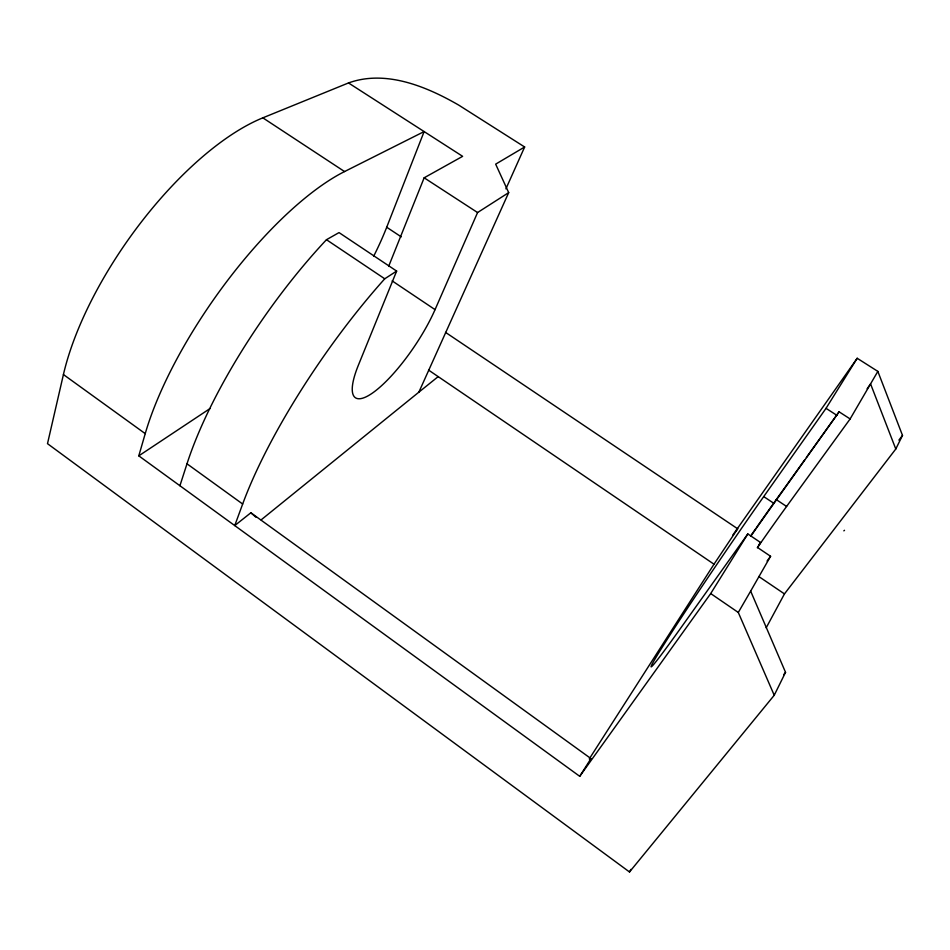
<?xml version="1.0" encoding="UTF-8"?>
<svg xmlns="http://www.w3.org/2000/svg" width="950" height="950" viewBox="0 0 950 950"><rect width="100%" height="100%" fill="white"/><g stroke="black" fill="none" stroke-linecap="round" stroke-linejoin="round"><path stroke-width="1.43" d="M505.911 188.848L524.649 146.989L458.862 105.189C426.526 86.498 385.676 69.493 348.496 82.947L262.841 117.836A208.608 84.514 -54.6 0 0 63.424 374.549L47.5 443.662L629.506 871.981L774.226 695.258L785.543 672.339L750.654 591.114L770.581 556.284L757.554 547.521L760.546 542.497L747.816 533.947L679.939 629.161A132.062 3.361 -55.7 0 1 664.002 644.409A132.062 3.361 -55.7 0 1 763.717 496.589L826.037 408.334L857.197 358.269L877.847 371.391L902.5 435.409L895.791 449.006L784.462 593.904L766.187 627.796M747.816 533.947L710.707 593.56L579.726 776.316L138.795 455.846L145.231 433.639A211.161 71.452 -54.8 0 1 344.553 171.558L424.128 131.575L386.709 227.24A154.969 54.506 -56 0 1 373.599 256.358M179.918 485.735L186.996 463.802A230.031 69.409 -55.1 0 1 326.468 239.709L339.031 232.596L396.649 271.082L358.364 365.239A75.097 20.116 -55.9 0 0 373.528 392.303A75.097 20.116 -55.9 0 0 435.053 309.629L477.577 212.539L508.689 192.624L495.662 164.148L524.649 146.989M396.649 271.082L384.75 278.789A231.871 59.541 -55.2 0 0 242.666 504.022L234.745 525.576L250.871 512.774L590.947 758.587L579.726 776.316M388.621 266.416L424.151 177.804L462.638 156.334L348.496 82.947M261.155 519.864L418.867 392.16L508.689 192.624M629.506 871.981L630.919 869.381M445.538 332.381L737.663 528.782L714.008 564.205L589.285 758.884L590.947 758.587M877.847 371.391L850.131 418.938L784.866 508.832A141.882 6.448 -55.7 0 0 757.328 547.758M774.226 695.258L738.293 612.465L750.654 591.114M750.939 536.026A132.287 4.679 -55.7 0 1 773.941 503.381L839.087 411.813L850.131 418.938M732.699 535.242L857.197 358.269M756.877 527.024A141.645 5.011 -55.7 0 1 774.547 501.98L804.662 459.919M806.384 457.508L839.087 411.813M867.113 388.764L870.58 383.954L895.791 449.006M758.812 544.896L760.546 542.497M767.078 561.023L770.581 556.284M898.89 440.123L902.5 435.409M736.096 530.587L737.663 528.782M783.679 674.631L785.543 672.339M843.849 530.848L844.514 530.29M418.867 392.16L438.176 376.628M138.795 455.846L209.998 408.571M826.037 408.334L836.938 415.376M424.151 177.804L477.577 212.539M262.841 117.836L344.553 171.558M386.709 227.24L401.244 236.859M776.269 499.605L786.612 506.469M763.717 496.589L773.941 503.381M392.16 280.891L435.053 309.629M326.468 239.709L384.75 278.789M758.777 576.508L784.462 593.904M428.569 370.084L714.008 564.205M710.707 593.56L738.293 612.465M63.424 374.549L145.231 433.639M186.996 463.802L242.666 504.022M250.871 512.774L255.942 517.227M751.272 535.064A141.645 5.011 -55.7 0 1 756.081 528.153"/></g></svg>
